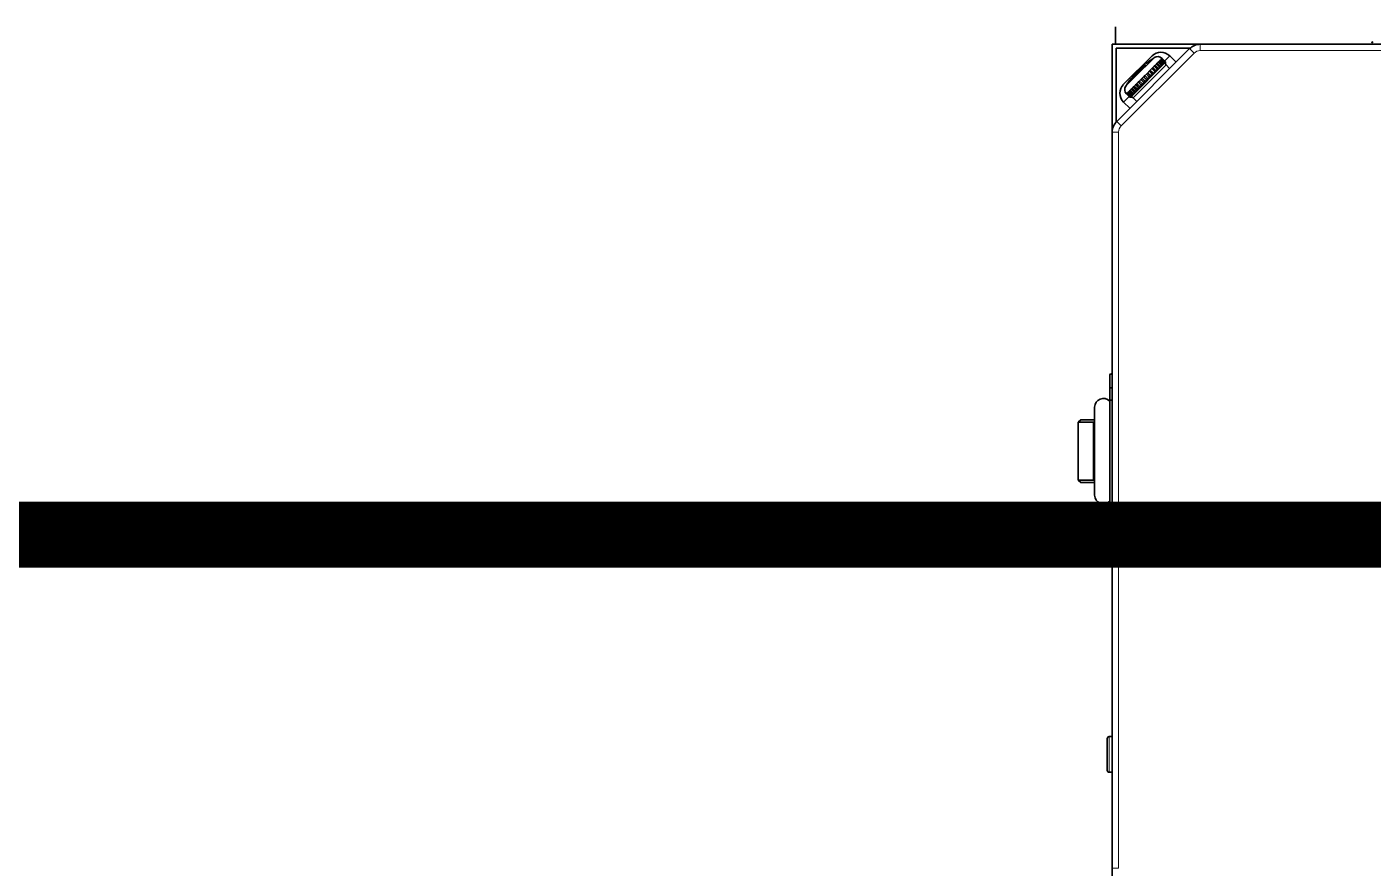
# Model space of a CAD drawing. Header units: inches. Extents: x 185496 to 352137, y 107182 to 179410.
# Drawn here: x 243312 to 244384, y 165156 to 165826 of the extents above; entities that cross this region are included whole.
import ezdxf

# ---------------------------------------------------------------- set-up
doc = ezdxf.new("R2010")
doc.units = ezdxf.units.IN
doc.header["$MEASUREMENT"] = 0
doc.layers.add('DIM', color=2, linetype='Continuous')
doc.layers.add('ZSX', color=4, linetype='Continuous')

# ---------------------------------------------------------------- blocks, each defined once
blk = doc.blocks.new('生产区')
at = {"layer": 'ZSX', "color": 0, "const_width": 0.35, "elevation": -1257.5994}
blk.add_lwpolyline([(120680.409, 1544.4298), (120725.6709, 1544.4298)], dxfattribs=at)
blk = doc.blocks.new('RAGV')
at = {"color": 7, "lineweight": 35, "ltscale": 0.35}
blk.add_line((798911.4, -275108.9), (798911.4, -275094.9), dxfattribs=at)
at = {"color": 7, "lineweight": 35}
for p, q in [((798908.9, -275108.9), (798908.9, -275178.8)), ((798978.9, -275108.9), (798908.9, -275108.9)), ((798978.9, -275108.9), (798911.4, -275108.9)), ((798911.9, -275170.9), (798911.9, -275111.9)), ((798911.9, -275111.9), (798971, -275111.9)), ((798971, -275111.9), (798911.9, -275111.9)), ((798911.9, -275170.9), (798911.9, -275111.9)), ((798912.5, -275170.4), (798970.4, -275112.4)), ((798912.5, -275170.4), (798970.4, -275112.4)), ((798978.9, -275108.9), (799116.4, -275108.9)), ((798978.9, -275108.9), (799443.9, -275108.9)), ((798917.9, -275140.8), (798940.6, -275118.2)), ((798908.9, -275372.4), (798908.9, -275178.8)), ((798908.9, -275764.9), (798908.9, -275178.8)), ((798894.9, -275397.9), (798894.9, -275467.9)), ((798906.9, -275392.1), (798906.9, -275487.6)), ((798906.9, -275487.6), (798906.9, -275392.1)), ((798906.9, -275396.4), (798906.9, -275483.4)), ((798906.9, -275483.4), (798906.9, -275396.4)), ((798906.9, -275400.6), (798906.9, -275479.1)), ((798906.9, -275479.1), (798906.9, -275400.6)), ((798908.9, -275392.4), (798908.9, -275487.4)), ((798908.9, -275396.4), (798908.9, -275483.4)), ((798908.9, -275400.6), (798908.9, -275479.1)), ((798881.9, -275455.9), (798881.9, -275409.9)), ((798893.9, -275455.9), (798893.9, -275409.9)), ((798906.9, -275404.9), (798906.9, -275474.9)), ((798906.9, -275474.9), (798906.9, -275404.9)), ((798906.9, -275409.1), (798906.9, -275470.6)), ((798906.9, -275470.6), (798906.9, -275409.1)), ((798906.9, -275413.4), (798906.9, -275466.4)), ((798906.9, -275466.4), (798906.9, -275413.4)), ((798906.9, -275417.6), (798906.9, -275462.1)), ((798906.9, -275462.1), (798906.9, -275417.6)), ((798906.9, -275421.8), (798906.9, -275457.9)), ((798906.9, -275457.9), (798906.9, -275421.8)), ((798906.9, -275426.1), (798906.9, -275453.7)), ((798906.9, -275453.7), (798906.9, -275426.1)), ((798908.9, -276510.4), (798908.9, -275507.4)), ((798904.9, -275687.1), (798904.9, -275661.6))]:
    blk.add_line(p, q, dxfattribs=at)
at = {"color": 7, "lineweight": 13, "ltscale": 0.125}
for p, q in [((798970.4, -275112.4), (798974, -275115.9)), ((798978.9, -275113.9), (798978.9, -275108.9)), ((798916, -275173.9), (798912.5, -275170.4)), ((798908.9, -275178.8), (798913.9, -275178.8)), ((798913.9, -275764.9), (798908.9, -275764.9))]:
    blk.add_line(p, q, dxfattribs=at)
at = {"color": 7, "lineweight": 13}
for p, q in [((798916, -275173.9), (798974, -275115.9)), ((798923.6, -275151.1), (798951.1, -275123.5)), ((799443.9, -275113.9), (798978.9, -275113.9)), ((798925.5, -275151.6), (798951.7, -275125.4)), ((798913.9, -275178.8), (798913.9, -275764.9)), ((798906.4, -275688.6), (798906.4, -275660.1))]:
    blk.add_line(p, q, dxfattribs=at)
at = {"color": 7, "lineweight": 13, "ltscale": 0.411236}
blk.add_line((798928.6, -275133.1), (798940.3, -275121.5), dxfattribs=at)
at = {"color": 7, "lineweight": 35, "ltscale": 0.006023}
blk.add_line((798937.4, -275123.5), (798937.2, -275123.4), dxfattribs=at)
at = {"color": 7, "lineweight": 35, "ltscale": 0.003474}
blk.add_line((798937.5, -275123.6), (798937.4, -275123.5), dxfattribs=at)
at = {"color": 7, "lineweight": 35, "ltscale": 0.010505}
blk.add_line((798938.1, -275122.7), (798938.4, -275122.4), dxfattribs=at)
at = {"color": 7, "lineweight": 35, "ltscale": 0.006541}
blk.add_line((798938.3, -275122.9), (798938.1, -275122.7), dxfattribs=at)
at = {"color": 7, "lineweight": 35, "ltscale": 0.031362}
blk.add_line((798938.4, -275122.4), (798939.3, -275121.5), dxfattribs=at)
at = {"color": 7, "lineweight": 35, "ltscale": 0.046892}
blk.add_line((798940.5, -275120.7), (798939.2, -275122), dxfattribs=at)
at = {"color": 7, "lineweight": 35, "ltscale": 0.00298}
blk.add_line((798939.2, -275122), (798939.3, -275122.1), dxfattribs=at)
at = {"color": 7, "lineweight": 35, "ltscale": 0.0062}
blk.add_line((798939.5, -275121.7), (798939.3, -275121.5), dxfattribs=at)
at = {"color": 7, "lineweight": 35, "ltscale": 0.0375}
for p, q in [((798940.5, -275120.7), (798939.5, -275121.7)), ((798934.9, -275133.8), (798933.8, -275134.8)), ((798936.2, -275137.2), (798937.3, -275136.1))]:
    blk.add_line(p, q, dxfattribs=at)
at = {"color": 7, "lineweight": 13, "ltscale": 0.046577}
blk.add_line((798940.3, -275121.5), (798941.6, -275120.1), dxfattribs=at)
at = {"color": 7, "lineweight": 13, "ltscale": 0.022102}
blk.add_line((798941.6, -275120.1), (798942.2, -275119.5), dxfattribs=at)
at = {"color": 7, "lineweight": 13, "ltscale": 0.026641}
for p, q in [((798944.7, -275123.9), (798945.5, -275123.2)), ((798923.2, -275145.4), (798924, -275144.7))]:
    blk.add_line(p, q, dxfattribs=at)
at = {"color": 7, "lineweight": 35, "ltscale": 0.022042}
for p, q in [((798946.1, -275122.5), (798945.5, -275123.2)), ((798923.2, -275145.4), (798922.6, -275146))]:
    blk.add_line(p, q, dxfattribs=at)
at = {"color": 7, "lineweight": 35, "ltscale": 0.083712}
for p, q in [((798945.5, -275123.2), (798947.9, -275125.5)), ((798949.6, -275123.8), (798947.2, -275121.5)), ((798937.3, -275136.1), (798934.9, -275133.8)), ((798939.5, -275133.9), (798937.1, -275131.6)), ((798941.6, -275131.8), (798939.2, -275129.4)), ((798929.5, -275139.2), (798931.9, -275141.5)), ((798931.6, -275137), (798934, -275139.4)), ((798933.8, -275134.8), (798936.2, -275137.2)), ((798921.5, -275147.1), (798923.9, -275149.5)), ((798925.6, -275147.8), (798923.2, -275145.4))]:
    blk.add_line(p, q, dxfattribs=at)
at = {"color": 7, "lineweight": 35, "ltscale": 0.010065}
for p, q in [((798945.9, -275123), (798945.6, -275123.3)), ((798947.8, -275125.4), (798948, -275125.2)), ((798923.3, -275145.5), (798923.1, -275145.8)), ((798925.2, -275148), (798925.5, -275147.7))]:
    blk.add_line(p, q, dxfattribs=at)
at = {"color": 7, "lineweight": 35, "ltscale": 0.012437}
for p, q in [((798946.1, -275122.5), (798945.9, -275123)), ((798923.1, -275145.8), (798922.6, -275146))]:
    blk.add_line(p, q, dxfattribs=at)
at = {"color": 7, "lineweight": 35, "ltscale": 0.07701}
for p, q in [((798945.9, -275123), (798948, -275125.2)), ((798946.9, -275121.9), (798949.1, -275124.1)), ((798934.9, -275133.9), (798937.1, -275136.1)), ((798937, -275131.8), (798939.2, -275134)), ((798939.1, -275129.7), (798941.3, -275131.9)), ((798942.9, -275125.9), (798945.1, -275128.1)), ((798944.5, -275124.3), (798946.7, -275126.5)), ((798926.6, -275146.6), (798924.4, -275144.4)), ((798928.2, -275145), (798926, -275142.8)), ((798932, -275141.2), (798929.8, -275139.1)), ((798934.1, -275139.1), (798931.9, -275137)), ((798936.2, -275137), (798934, -275134.8)), ((798924.2, -275149), (798922, -275146.9)), ((798925.2, -275148), (798923.1, -275145.8))]:
    blk.add_line(p, q, dxfattribs=at)
at = {"color": 7, "lineweight": 13, "ltscale": 0.021432}
for p, q in [((798946.1, -275122.5), (798946.7, -275121.9)), ((798922, -275146.6), (798922.6, -275146))]:
    blk.add_line(p, q, dxfattribs=at)
at = {"color": 7, "lineweight": 35, "ltscale": 0.083711}
for p, q in [((798948.5, -275124.9), (798946.1, -275122.5)), ((798946.7, -275121.9), (798949.1, -275124.3)), ((798947.6, -275121), (798950, -275123.4)), ((798950.3, -275123.1), (798948, -275120.7)), ((798948.2, -275120.4), (798950.6, -275122.8)), ((798950.8, -275122.6), (798948.4, -275120.2)), ((798948.5, -275120.2), (798950.9, -275122.5)), ((798936.1, -275132.6), (798938.4, -275135)), ((798938.2, -275130.4), (798940.6, -275132.8)), ((798940.3, -275128.3), (798942.7, -275130.7)), ((798943.6, -275129.8), (798941.3, -275127.4)), ((798942.2, -275126.4), (798944.6, -275128.8)), ((798945.5, -275127.9), (798943.1, -275125.6)), ((798944, -275124.7), (798946.4, -275127)), ((798947.1, -275126.3), (798944.7, -275123.9)), ((798924, -275144.7), (798926.4, -275147)), ((798927.1, -275146.3), (798924.7, -275143.9)), ((798925.6, -275143), (798928, -275145.4)), ((798928.9, -275144.5), (798926.5, -275142.2)), ((798927.5, -275141.2), (798929.8, -275143.5)), ((798930.8, -275142.6), (798928.4, -275140.2)), ((798932.9, -275140.5), (798930.5, -275138.2)), ((798935, -275138.3), (798932.7, -275136)), ((798920.2, -275148.4), (798922.6, -275150.8)), ((798922.6, -275150.8), (798920.2, -275148.4)), ((798920.3, -275148.3), (798922.7, -275150.7)), ((798922.9, -275150.5), (798920.5, -275148.2)), ((798920.8, -275147.9), (798923.1, -275150.3)), ((798923.5, -275149.9), (798921.1, -275147.6)), ((798924.4, -275149), (798922, -275146.6)), ((798922.6, -275146), (798925, -275148.4))]:
    blk.add_line(p, q, dxfattribs=at)
at = {"color": 7, "lineweight": 35, "ltscale": 0.017025}
for p, q in [((798947.2, -275121.5), (798946.7, -275121.9)), ((798922, -275146.6), (798921.5, -275147.1))]:
    blk.add_line(p, q, dxfattribs=at)
at = {"color": 7, "lineweight": 35, "ltscale": 0.004476}
for p, q in [((798946.9, -275121.9), (798946.8, -275122)), ((798949, -275124.2), (798949.1, -275124.1)), ((798922.1, -275146.7), (798922, -275146.9)), ((798924.2, -275149), (798924.3, -275148.9))]:
    blk.add_line(p, q, dxfattribs=at)
at = {"color": 7, "lineweight": 35, "ltscale": 0.012989}
for p, q in [((798947.2, -275121.5), (798946.9, -275121.9)), ((798949.1, -275124.1), (798949.6, -275123.8)), ((798922, -275146.9), (798921.5, -275147.1)), ((798923.9, -275149.5), (798924.2, -275149))]:
    blk.add_line(p, q, dxfattribs=at)
at = {"color": 7, "lineweight": 13, "ltscale": 0.015698}
for p, q in [((798947.2, -275121.5), (798947.6, -275121)), ((798921.1, -275147.6), (798921.5, -275147.1))]:
    blk.add_line(p, q, dxfattribs=at)
at = {"color": 7, "lineweight": 35, "ltscale": 0.011588}
for p, q in [((798948, -275120.7), (798947.6, -275121)), ((798950, -275123.4), (798950.3, -275123.1)), ((798921.1, -275147.6), (798920.8, -275147.9)), ((798923.1, -275150.3), (798923.5, -275149.9))]:
    blk.add_line(p, q, dxfattribs=at)
at = {"color": 7, "lineweight": 35, "ltscale": 0.011978}
for p, q in [((798948, -275120.7), (798947.7, -275121.1)), ((798921.2, -275147.7), (798920.8, -275147.9))]:
    blk.add_line(p, q, dxfattribs=at)
at = {"color": 7, "lineweight": 13, "ltscale": 0.009575}
for p, q in [((798948, -275120.7), (798948.2, -275120.4)), ((798920.5, -275148.2), (798920.8, -275147.9))]:
    blk.add_line(p, q, dxfattribs=at)
at = {"color": 7, "lineweight": 35, "ltscale": 0.005867}
for p, q in [((798948.4, -275120.2), (798948.2, -275120.4)), ((798920.5, -275148.2), (798920.3, -275148.3))]:
    blk.add_line(p, q, dxfattribs=at)
at = {"color": 7, "lineweight": 35, "ltscale": 0.006066}
for p, q in [((798948.4, -275120.2), (798948.3, -275120.5)), ((798920.5, -275148.2), (798920.3, -275148.3))]:
    blk.add_line(p, q, dxfattribs=at)
at = {"color": 7, "lineweight": 13, "ltscale": 0.003217}
for p, q in [((798948.4, -275120.2), (798948.5, -275120.2)), ((798920.2, -275148.4), (798920.3, -275148.3))]:
    blk.add_line(p, q, dxfattribs=at)
at = {"color": 7, "lineweight": 35, "ltscale": 0.000334477}
blk.add_line((798948.5, -275120.1), (798948.5, -275120.2), dxfattribs=at)
at = {"color": 7, "lineweight": 35, "ltscale": 0.000363008}
for p, q in [((798948.5, -275120.2), (798948.5, -275120.1)), ((798920.2, -275148.4), (798920.2, -275148.4))]:
    blk.add_line(p, q, dxfattribs=at)
at = {"color": 7, "lineweight": 35, "ltscale": 0.017024}
for p, q in [((798949.1, -275124.3), (798949.6, -275123.8)), ((798923.9, -275149.5), (798924.4, -275149))]:
    blk.add_line(p, q, dxfattribs=at)
at = {"color": 7, "lineweight": 13, "ltscale": 0.015697}
for p, q in [((798950, -275123.4), (798949.6, -275123.8)), ((798923.9, -275149.5), (798923.5, -275149.9))]:
    blk.add_line(p, q, dxfattribs=at)
at = {"color": 7, "lineweight": 35, "ltscale": 0.011977}
for p, q in [((798949.9, -275123.3), (798950.3, -275123.1)), ((798923.1, -275150.3), (798923.4, -275149.8))]:
    blk.add_line(p, q, dxfattribs=at)
at = {"color": 7, "lineweight": 13, "ltscale": 0.009577}
for p, q in [((798950.6, -275122.8), (798950.3, -275123.1)), ((798923.1, -275150.3), (798922.9, -275150.5))]:
    blk.add_line(p, q, dxfattribs=at)
at = {"color": 7, "lineweight": 13, "ltscale": 0.144064}
blk.add_line((798950.6, -275122.3), (798954.7, -275118.2), dxfattribs=at)
at = {"color": 7, "lineweight": 35, "ltscale": 0.005865}
for p, q in [((798950.6, -275122.8), (798950.8, -275122.6)), ((798922.7, -275150.7), (798922.9, -275150.5))]:
    blk.add_line(p, q, dxfattribs=at)
at = {"color": 7, "lineweight": 35, "ltscale": 0.006064}
for p, q in [((798950.6, -275122.7), (798950.8, -275122.6)), ((798922.7, -275150.7), (798922.8, -275150.5))]:
    blk.add_line(p, q, dxfattribs=at)
at = {"color": 7, "lineweight": 13, "ltscale": 0.00322}
for p, q in [((798950.9, -275122.5), (798950.8, -275122.6)), ((798922.7, -275150.7), (798922.6, -275150.8))]:
    blk.add_line(p, q, dxfattribs=at)
at = {"color": 7, "lineweight": 35, "ltscale": 0.000343109}
blk.add_line((798950.9, -275122.5), (798950.9, -275122.5), dxfattribs=at)
at = {"color": 7, "lineweight": 35, "ltscale": 0.000364331}
blk.add_line((798950.9, -275122.5), (798950.9, -275122.5), dxfattribs=at)
at = {"color": 7, "lineweight": 13, "ltscale": 3.88425e-05}
blk.add_line((798954.7, -275118.2), (798954.7, -275118.2), dxfattribs=at)
at = {"color": 7, "lineweight": 35, "ltscale": 0.175018}
blk.add_line((798954.7, -275118.2), (798959.7, -275123.2), dxfattribs=at)
at = {"color": 7, "lineweight": 13, "ltscale": 0.319252}
blk.add_line((798919.6, -275142.1), (798928.6, -275133.1), dxfattribs=at)
at = {"color": 7, "lineweight": 35, "ltscale": 0.298524}
blk.add_line((798930.5, -275130.7), (798922.1, -275139.1), dxfattribs=at)
at = {"color": 7, "lineweight": 35, "ltscale": 0.270633}
blk.add_line((798922.8, -275138), (798930.5, -275130.4), dxfattribs=at)
at = {"color": 7, "lineweight": 35, "ltscale": 0.000679731}
blk.add_line((798925.4, -275134.5), (798925.4, -275134.4), dxfattribs=at)
at = {"color": 7, "lineweight": 35, "ltscale": 0.082881}
blk.add_line((798930.5, -275130.4), (798932.8, -275128), dxfattribs=at)
at = {"color": 7, "lineweight": 35, "ltscale": 0.004584}
blk.add_line((798930.6, -275130.6), (798930.5, -275130.7), dxfattribs=at)
at = {"color": 7, "lineweight": 35, "ltscale": 0.175}
blk.add_line((798935.6, -275125.6), (798930.6, -275130.6), dxfattribs=at)
at = {"color": 7, "lineweight": 35, "ltscale": 0.073369}
blk.add_line((798932.8, -275128), (798934.9, -275126), dxfattribs=at)
at = {"color": 7, "lineweight": 35, "ltscale": 0.030858}
for p, q in [((798934.9, -275133.9), (798934, -275134.8)), ((798936.2, -275137), (798937.1, -275136.1))]:
    blk.add_line(p, q, dxfattribs=at)
at = {"color": 7, "lineweight": 35, "ltscale": 0.006199}
for p, q in [((798934.9, -275126), (798935.1, -275126.1)), ((798923, -275138.2), (798922.8, -275138))]:
    blk.add_line(p, q, dxfattribs=at)
at = {"color": 7, "lineweight": 13, "ltscale": 0.040894}
for p, q in [((798934.9, -275133.8), (798936.1, -275132.6)), ((798932.7, -275136), (798933.8, -275134.8))]:
    blk.add_line(p, q, dxfattribs=at)
at = {"color": 7, "lineweight": 35, "ltscale": 0.004718}
for p, q in [((798934.9, -275133.8), (798934.9, -275133.9)), ((798934, -275134.8), (798933.8, -275134.8)), ((798936.2, -275137.2), (798936.2, -275137)), ((798937.1, -275136.1), (798937.3, -275136.1))]:
    blk.add_line(p, q, dxfattribs=at)
at = {"color": 7, "lineweight": 35, "ltscale": 0.037037}
for p, q in [((798937.1, -275131.6), (798936.1, -275132.6)), ((798932.7, -275136), (798931.6, -275137))]:
    blk.add_line(p, q, dxfattribs=at)
at = {"color": 7, "lineweight": 35, "ltscale": 0.003609}
for p, q in [((798936.2, -275132.7), (798936.1, -275132.6)), ((798932.7, -275136), (798932.7, -275136.1)), ((798934.9, -275138.3), (798935, -275138.3))]:
    blk.add_line(p, q, dxfattribs=at)
at = {"color": 7, "lineweight": 35, "ltscale": 0.03048}
for p, q in [((798937, -275131.8), (798936.2, -275132.7)), ((798932.7, -275136.1), (798931.9, -275137))]:
    blk.add_line(p, q, dxfattribs=at)
at = {"color": 7, "lineweight": 35, "ltscale": 0.077011}
for p, q in [((798938.4, -275134.8), (798936.2, -275132.7)), ((798941.1, -275127.7), (798943.3, -275129.9)), ((798930, -275143.2), (798927.8, -275141)), ((798932.7, -275136.1), (798934.9, -275138.3))]:
    blk.add_line(p, q, dxfattribs=at)
at = {"color": 7, "lineweight": 35, "ltscale": 0.006201}
for p, q in [((798937.1, -275131.6), (798937, -275131.8)), ((798939.2, -275134), (798939.5, -275133.9)), ((798931.9, -275137), (798931.6, -275137)), ((798934, -275139.4), (798934.1, -275139.1))]:
    blk.add_line(p, q, dxfattribs=at)
at = {"color": 7, "lineweight": 13, "ltscale": 0.039886}
for p, q in [((798937.1, -275131.6), (798938.2, -275130.4)), ((798930.5, -275138.2), (798931.6, -275137))]:
    blk.add_line(p, q, dxfattribs=at)
at = {"color": 7, "lineweight": 35, "ltscale": 0.035665}
for p, q in [((798939.2, -275129.4), (798938.2, -275130.4)), ((798930.5, -275138.2), (798929.5, -275139.2))]:
    blk.add_line(p, q, dxfattribs=at)
at = {"color": 7, "lineweight": 35, "ltscale": 0.02867}
for p, q in [((798939.1, -275129.7), (798938.3, -275130.5)), ((798940.5, -275132.7), (798941.3, -275131.9)), ((798930.6, -275138.2), (798929.8, -275139.1)), ((798932, -275141.2), (798932.8, -275140.4))]:
    blk.add_line(p, q, dxfattribs=at)
at = {"color": 7, "lineweight": 35, "ltscale": 0.037039}
for p, q in [((798938.4, -275135), (798939.5, -275133.9)), ((798934, -275139.4), (798935, -275138.3))]:
    blk.add_line(p, q, dxfattribs=at)
at = {"color": 7, "lineweight": 35, "ltscale": 0.030478}
for p, q in [((798938.4, -275134.8), (798939.2, -275134)), ((798934.1, -275139.1), (798934.9, -275138.3))]:
    blk.add_line(p, q, dxfattribs=at)
at = {"color": 7, "lineweight": 35, "ltscale": 0.007749}
for p, q in [((798939.2, -275129.4), (798939.1, -275129.7)), ((798941.3, -275131.9), (798941.6, -275131.8)), ((798929.8, -275139.1), (798929.5, -275139.2)), ((798931.9, -275141.5), (798932, -275141.2))]:
    blk.add_line(p, q, dxfattribs=at)
at = {"color": 7, "lineweight": 13, "ltscale": 0.037896}
for p, q in [((798939.2, -275129.4), (798940.3, -275128.3)), ((798928.4, -275140.2), (798929.5, -275139.2))]:
    blk.add_line(p, q, dxfattribs=at)
at = {"color": 7, "lineweight": 13, "ltscale": 0.039887}
for p, q in [((798940.6, -275132.8), (798939.5, -275133.9)), ((798934, -275139.4), (798932.9, -275140.5))]:
    blk.add_line(p, q, dxfattribs=at)
at = {"color": 7, "lineweight": 35, "ltscale": 0.033413}
for p, q in [((798941.3, -275127.4), (798940.3, -275128.3)), ((798942.7, -275130.7), (798943.6, -275129.8)), ((798928.4, -275140.2), (798927.5, -275141.2)), ((798929.8, -275143.5), (798930.8, -275142.6))]:
    blk.add_line(p, q, dxfattribs=at)
at = {"color": 7, "lineweight": 35, "ltscale": 0.024828}
for p, q in [((798941.1, -275127.7), (798940.4, -275128.4)), ((798942.6, -275130.6), (798943.3, -275129.9)), ((798928.5, -275140.3), (798927.8, -275141)), ((798930, -275143.2), (798930.7, -275142.5))]:
    blk.add_line(p, q, dxfattribs=at)
at = {"color": 7, "lineweight": 35, "ltscale": 0.035664}
for p, q in [((798940.6, -275132.8), (798941.6, -275131.8)), ((798931.9, -275141.5), (798932.9, -275140.5))]:
    blk.add_line(p, q, dxfattribs=at)
at = {"color": 7, "lineweight": 35, "ltscale": 0.009216}
for p, q in [((798941.3, -275127.4), (798941.1, -275127.7)), ((798943.3, -275129.9), (798943.6, -275129.8)), ((798927.8, -275141), (798927.5, -275141.2)), ((798929.8, -275143.5), (798930, -275143.2))]:
    blk.add_line(p, q, dxfattribs=at)
at = {"color": 7, "lineweight": 13, "ltscale": 0.034976}
for p, q in [((798941.3, -275127.4), (798942.2, -275126.4)), ((798926.5, -275142.2), (798927.5, -275141.2))]:
    blk.add_line(p, q, dxfattribs=at)
at = {"color": 7, "lineweight": 13, "ltscale": 0.037897}
for p, q in [((798942.7, -275130.7), (798941.6, -275131.8)), ((798931.9, -275141.5), (798930.8, -275142.6))]:
    blk.add_line(p, q, dxfattribs=at)
at = {"color": 7, "lineweight": 35, "ltscale": 0.030338}
for p, q in [((798943.1, -275125.6), (798942.2, -275126.4)), ((798944.6, -275128.8), (798945.5, -275127.9)), ((798926.5, -275142.2), (798925.6, -275143)), ((798928, -275145.4), (798928.9, -275144.5))]:
    blk.add_line(p, q, dxfattribs=at)
at = {"color": 7, "lineweight": 35, "ltscale": 0.020368}
for p, q in [((798942.9, -275125.9), (798942.3, -275126.5)), ((798944.5, -275128.7), (798945.1, -275128.1)), ((798926.6, -275142.3), (798926, -275142.8)), ((798928.2, -275145), (798928.8, -275144.4))]:
    blk.add_line(p, q, dxfattribs=at)
at = {"color": 7, "lineweight": 35, "ltscale": 0.010518}
for p, q in [((798943.1, -275125.6), (798942.9, -275125.9)), ((798945.1, -275128.1), (798945.5, -275127.9)), ((798926, -275142.8), (798925.6, -275143)), ((798928, -275145.4), (798928.2, -275145))]:
    blk.add_line(p, q, dxfattribs=at)
at = {"color": 7, "lineweight": 13, "ltscale": 0.031191}
for p, q in [((798943.1, -275125.6), (798944, -275124.7)), ((798924.7, -275143.9), (798925.6, -275143))]:
    blk.add_line(p, q, dxfattribs=at)
at = {"color": 7, "lineweight": 13, "ltscale": 0.034973}
for p, q in [((798944.6, -275128.8), (798943.6, -275129.8)), ((798929.8, -275143.5), (798928.9, -275144.5))]:
    blk.add_line(p, q, dxfattribs=at)
at = {"color": 7, "lineweight": 35, "ltscale": 0.026517}
for p, q in [((798944.7, -275123.9), (798944, -275124.7)), ((798946.4, -275127), (798947.1, -275126.3)), ((798924.7, -275143.9), (798924, -275144.7)), ((798926.4, -275147), (798927.1, -275146.3))]:
    blk.add_line(p, q, dxfattribs=at)
at = {"color": 7, "lineweight": 35, "ltscale": 0.015406}
for p, q in [((798944.5, -275124.3), (798944.1, -275124.8)), ((798946.3, -275126.9), (798946.7, -275126.5)), ((798924.8, -275144), (798924.4, -275144.4)), ((798926.6, -275146.6), (798927, -275146.2))]:
    blk.add_line(p, q, dxfattribs=at)
at = {"color": 7, "lineweight": 35, "ltscale": 0.011604}
for p, q in [((798944.7, -275123.9), (798944.5, -275124.3)), ((798924.4, -275144.4), (798924, -275144.7))]:
    blk.add_line(p, q, dxfattribs=at)
at = {"color": 7, "lineweight": 13, "ltscale": 0.031193}
for p, q in [((798946.4, -275127), (798945.5, -275127.9)), ((798928, -275145.4), (798927.1, -275146.3))]:
    blk.add_line(p, q, dxfattribs=at)
at = {"color": 7, "lineweight": 35, "ltscale": 0.011606}
for p, q in [((798946.7, -275126.5), (798947.1, -275126.3)), ((798926.4, -275147), (798926.6, -275146.6))]:
    blk.add_line(p, q, dxfattribs=at)
at = {"color": 7, "lineweight": 13, "ltscale": 0.02664}
for p, q in [((798947.9, -275125.5), (798947.1, -275126.3)), ((798926.4, -275147), (798925.6, -275147.8))]:
    blk.add_line(p, q, dxfattribs=at)
at = {"color": 7, "lineweight": 35, "ltscale": 0.022041}
for p, q in [((798947.9, -275125.5), (798948.5, -275124.9)), ((798925, -275148.4), (798925.6, -275147.8))]:
    blk.add_line(p, q, dxfattribs=at)
at = {"color": 7, "lineweight": 35, "ltscale": 0.012436}
for p, q in [((798948, -275125.2), (798948.5, -275124.9)), ((798925, -275148.4), (798925.2, -275148))]:
    blk.add_line(p, q, dxfattribs=at)
at = {"color": 7, "lineweight": 13, "ltscale": 0.021435}
for p, q in [((798949.1, -275124.3), (798948.5, -275124.9)), ((798925, -275148.4), (798924.4, -275149))]:
    blk.add_line(p, q, dxfattribs=at)
at = {"color": 7, "lineweight": 35, "ltscale": 0.101599}
for p, q in [((798951.7, -275125.4), (798954.5, -275128.3)), ((798925.5, -275151.6), (798928.4, -275154.4))]:
    blk.add_line(p, q, dxfattribs=at)
at = {"color": 7, "lineweight": 35, "ltscale": 0.007036}
blk.add_line((798921.5, -275140.1), (798921.3, -275139.9), dxfattribs=at)
at = {"color": 7, "lineweight": 13, "ltscale": 0.040893}
for p, q in [((798936.2, -275137.2), (798935, -275138.3)), ((798938.4, -275135), (798937.3, -275136.1))]:
    blk.add_line(p, q, dxfattribs=at)
at = {"color": 7, "lineweight": 35, "ltscale": 0.00361}
blk.add_line((798938.4, -275135), (798938.4, -275134.8), dxfattribs=at)
at = {"color": 7, "lineweight": 13, "ltscale": 0.156602}
blk.add_line((798917.9, -275155), (798922.4, -275150.6), dxfattribs=at)
at = {"color": 7, "lineweight": 35, "ltscale": 0.175016}
blk.add_line((798917.9, -275155), (798922.9, -275159.9), dxfattribs=at)
at = {"color": 7, "lineweight": 35, "ltscale": 0.000351741}
for p, q in [((798920.2, -275148.4), (798920.2, -275148.4)), ((798922.6, -275150.8), (798922.6, -275150.8))]:
    blk.add_line(p, q, dxfattribs=at)
at = {"color": 7, "lineweight": 35, "ltscale": 0.000365093}
blk.add_line((798922.6, -275150.8), (798922.6, -275150.8), dxfattribs=at)
at = {"color": 7, "lineweight": 35, "ltscale": 0.494257}
for p, q in [((798906.9, -275372.4), (798906.9, -275392.1)), ((798906.9, -275392.1), (798906.9, -275372.4)), ((798906.9, -275507.4), (798906.9, -275487.6)), ((798906.9, -275487.6), (798906.9, -275507.4))]:
    blk.add_line(p, q, dxfattribs=at)
at = {"color": 7, "lineweight": 35, "ltscale": 0.450323}
for p, q in [((798906.9, -275378.4), (798906.9, -275396.4)), ((798906.9, -275396.4), (798906.9, -275378.4)), ((798906.9, -275501.4), (798906.9, -275483.4)), ((798906.9, -275483.4), (798906.9, -275501.4))]:
    blk.add_line(p, q, dxfattribs=at)
at = {"color": 7, "lineweight": 35, "ltscale": 0.25}
for p, q in [((798908.9, -275372.4), (798908.9, -275382.4)), ((798893.9, -275457.9), (798883.9, -275457.9))]:
    blk.add_line(p, q, dxfattribs=at)
at = {"color": 7, "lineweight": 35, "ltscale": 0.036612}
for p, q in [((798906.9, -275383.8), (798906.9, -275382.4)), ((798908.9, -275382.4), (798908.9, -275383.8)), ((798906.9, -275488.8), (798906.9, -275487.4)), ((798908.9, -275487.4), (798908.9, -275488.8))]:
    blk.add_line(p, q, dxfattribs=at)
at = {"color": 7, "lineweight": 35, "ltscale": 0.05}
for p, q in [((798908.9, -275382.4), (798906.9, -275382.4)), ((798908.9, -275392.4), (798906.9, -275392.4)), ((798894.9, -275407.9), (798894.9, -275405.9)), ((798894.9, -275459.9), (798894.9, -275457.9)), ((798908.9, -275487.4), (798906.9, -275487.4)), ((798908.9, -275497.4), (798906.9, -275497.4))]:
    blk.add_line(p, q, dxfattribs=at)
at = {"color": 7, "lineweight": 35, "ltscale": 0.213388}
for p, q in [((798906.9, -275392.4), (798906.9, -275383.8)), ((798908.9, -275383.8), (798908.9, -275392.4)), ((798906.9, -275497.4), (798906.9, -275488.8)), ((798908.9, -275488.8), (798908.9, -275497.4))]:
    blk.add_line(p, q, dxfattribs=at)
at = {"color": 7, "lineweight": 35, "ltscale": 0.406389}
for p, q in [((798906.9, -275384.4), (798906.9, -275400.6)), ((798906.9, -275400.6), (798906.9, -275384.4)), ((798906.9, -275495.4), (798906.9, -275479.1)), ((798906.9, -275479.1), (798906.9, -275495.4))]:
    blk.add_line(p, q, dxfattribs=at)
at = {"color": 7, "lineweight": 35, "ltscale": 0.362456}
for p, q in [((798906.9, -275390.4), (798906.9, -275404.9)), ((798906.9, -275404.9), (798906.9, -275390.4)), ((798906.9, -275489.4), (798906.9, -275474.9)), ((798906.9, -275474.9), (798906.9, -275489.4))]:
    blk.add_line(p, q, dxfattribs=at)
at = {"color": 7, "lineweight": 35, "ltscale": 0.030869}
for p, q in [((798906.9, -275390.9), (798906.9, -275392.1)), ((798906.9, -275390.9), (798906.9, -275392.1)), ((798906.9, -275487.6), (798906.9, -275488.8)), ((798906.9, -275488.8), (798906.9, -275487.6))]:
    blk.add_line(p, q, dxfattribs=at)
at = {"color": 7, "lineweight": 35, "ltscale": 0.2}
for p, q in [((798894.9, -275405.9), (798894.9, -275397.9)), ((798894.9, -275467.9), (798894.9, -275459.9))]:
    blk.add_line(p, q, dxfattribs=at)
at = {"color": 7, "lineweight": 35, "ltscale": 0.106067}
for p, q in [((798906.9, -275392.1), (798906.9, -275396.4)), ((798906.9, -275392.1), (798906.9, -275396.4)), ((798906.9, -275400.6), (798906.9, -275404.9)), ((798906.9, -275400.6), (798906.9, -275404.9)), ((798906.9, -275409.1), (798906.9, -275413.4)), ((798906.9, -275409.1), (798906.9, -275413.4)), ((798906.9, -275421.8), (798906.9, -275426.1)), ((798906.9, -275421.8), (798906.9, -275426.1)), ((798906.9, -275430.3), (798906.9, -275434.6)), ((798906.9, -275430.3), (798906.9, -275434.6)), ((798906.9, -275445.2), (798906.9, -275449.4)), ((798906.9, -275449.4), (798906.9, -275445.2)), ((798906.9, -275453.7), (798906.9, -275457.9)), ((798906.9, -275457.9), (798906.9, -275453.7)), ((798906.9, -275466.4), (798906.9, -275470.6)), ((798906.9, -275470.6), (798906.9, -275466.4)), ((798906.9, -275474.9), (798906.9, -275479.1)), ((798906.9, -275479.1), (798906.9, -275474.9)), ((798906.9, -275483.4), (798906.9, -275487.6)), ((798906.9, -275487.6), (798906.9, -275483.4))]:
    blk.add_line(p, q, dxfattribs=at)
at = {"color": 7, "lineweight": 35, "ltscale": 0.106065}
for p, q in [((798906.9, -275396.4), (798906.9, -275400.6)), ((798906.9, -275396.4), (798906.9, -275400.6)), ((798906.9, -275404.9), (798906.9, -275409.1)), ((798906.9, -275404.9), (798906.9, -275409.1)), ((798906.9, -275413.4), (798906.9, -275417.6)), ((798906.9, -275413.4), (798906.9, -275417.6)), ((798906.9, -275417.6), (798906.9, -275421.8)), ((798906.9, -275417.6), (798906.9, -275421.8)), ((798906.9, -275426.1), (798906.9, -275430.3)), ((798906.9, -275426.1), (798906.9, -275430.3)), ((798906.9, -275449.4), (798906.9, -275453.7)), ((798906.9, -275453.7), (798906.9, -275449.4)), ((798906.9, -275457.9), (798906.9, -275462.1)), ((798906.9, -275462.1), (798906.9, -275457.9)), ((798906.9, -275462.1), (798906.9, -275466.4)), ((798906.9, -275466.4), (798906.9, -275462.1)), ((798906.9, -275470.6), (798906.9, -275474.9)), ((798906.9, -275474.9), (798906.9, -275470.6)), ((798906.9, -275479.1), (798906.9, -275483.4)), ((798906.9, -275483.4), (798906.9, -275479.1))]:
    blk.add_line(p, q, dxfattribs=at)
at = {"color": 7, "lineweight": 35, "ltscale": 0.318521}
for p, q in [((798906.9, -275396.4), (798906.9, -275409.1)), ((798906.9, -275409.1), (798906.9, -275396.4)), ((798906.9, -275483.4), (798906.9, -275470.6)), ((798906.9, -275470.6), (798906.9, -275483.4))]:
    blk.add_line(p, q, dxfattribs=at)
at = {"color": 7, "lineweight": 35, "ltscale": 0.070711}
for p, q in [((798881.9, -275409.9), (798883.9, -275407.9)), ((798883.9, -275457.9), (798881.9, -275455.9))]:
    blk.add_line(p, q, dxfattribs=at)
at = {"color": 7, "lineweight": 35, "ltscale": 0.3}
for p, q in [((798881.9, -275409.9), (798893.9, -275409.9)), ((798893.9, -275455.9), (798881.9, -275455.9))]:
    blk.add_line(p, q, dxfattribs=at)
at = {"color": 7, "lineweight": 35, "ltscale": 0.275}
blk.add_line((798883.9, -275407.9), (798894.9, -275407.9), dxfattribs=at)
at = {"color": 7, "lineweight": 35, "ltscale": 0.035355}
for p, q in [((798893.9, -275409.9), (798894.9, -275408.9)), ((798894.9, -275456.9), (798893.9, -275455.9))]:
    blk.add_line(p, q, dxfattribs=at)
at = {"color": 7, "lineweight": 35, "ltscale": 0.274588}
for p, q in [((798906.9, -275402.4), (798906.9, -275413.4)), ((798906.9, -275413.4), (798906.9, -275402.4)), ((798906.9, -275477.4), (798906.9, -275466.4)), ((798906.9, -275466.4), (798906.9, -275477.4))]:
    blk.add_line(p, q, dxfattribs=at)
at = {"color": 7, "lineweight": 35, "ltscale": 0.230653}
for p, q in [((798906.9, -275408.4), (798906.9, -275417.6)), ((798906.9, -275417.6), (798906.9, -275408.4)), ((798906.9, -275471.4), (798906.9, -275462.1)), ((798906.9, -275462.1), (798906.9, -275471.4))]:
    blk.add_line(p, q, dxfattribs=at)
at = {"color": 7, "lineweight": 35, "ltscale": 0.186719}
for p, q in [((798906.9, -275414.4), (798906.9, -275421.8)), ((798906.9, -275421.8), (798906.9, -275414.4)), ((798906.9, -275465.4), (798906.9, -275457.9)), ((798906.9, -275457.9), (798906.9, -275465.4))]:
    blk.add_line(p, q, dxfattribs=at)
at = {"color": 7, "lineweight": 35, "ltscale": 0.142786}
for p, q in [((798906.9, -275420.4), (798906.9, -275426.1)), ((798906.9, -275426.1), (798906.9, -275420.4)), ((798906.9, -275459.4), (798906.9, -275453.7)), ((798906.9, -275453.7), (798906.9, -275459.4))]:
    blk.add_line(p, q, dxfattribs=at)
at = {"color": 7, "lineweight": 35, "ltscale": 0.098851}
for p, q in [((798906.9, -275426.4), (798906.9, -275430.3)), ((798906.9, -275430.3), (798906.9, -275426.4)), ((798906.9, -275453.4), (798906.9, -275449.4)), ((798906.9, -275449.4), (798906.9, -275453.4))]:
    blk.add_line(p, q, dxfattribs=at)
at = {"color": 7, "lineweight": 35, "ltscale": 0.477298}
for p, q in [((798906.9, -275430.3), (798906.9, -275449.4)), ((798906.9, -275449.4), (798906.9, -275430.3))]:
    blk.add_line(p, q, dxfattribs=at)
at = {"color": 7, "lineweight": 35, "ltscale": 0.054918}
for p, q in [((798906.9, -275432.4), (798906.9, -275434.6)), ((798906.9, -275434.6), (798906.9, -275432.4)), ((798906.9, -275447.4), (798906.9, -275445.2)), ((798906.9, -275445.2), (798906.9, -275447.4))]:
    blk.add_line(p, q, dxfattribs=at)
at = {"color": 7, "lineweight": 35, "ltscale": 0.132582}
for p, q in [((798906.9, -275434.6), (798906.9, -275439.9)), ((798906.9, -275434.6), (798906.9, -275439.9)), ((798906.9, -275439.9), (798906.9, -275445.2)), ((798906.9, -275445.2), (798906.9, -275439.9))]:
    blk.add_line(p, q, dxfattribs=at)
at = {"color": 7, "lineweight": 35, "ltscale": 0.265164}
for p, q in [((798906.9, -275434.6), (798906.9, -275445.2)), ((798906.9, -275445.2), (798906.9, -275434.6))]:
    blk.add_line(p, q, dxfattribs=at)
at = {"color": 7, "lineweight": 35, "ltscale": 0.025}
blk.add_line((798894.9, -275457.9), (798893.9, -275457.9), dxfattribs=at)
at = {"color": 7, "lineweight": 35, "ltscale": 0.250001}
blk.add_line((798908.9, -275497.4), (798908.9, -275507.4), dxfattribs=at)
at = {"color": 7, "lineweight": 35, "ltscale": 3.28064e-05}
blk.add_line((798904.9, -275661.6), (798904.9, -275661.6), dxfattribs=at)
at = {"color": 7, "lineweight": 35, "ltscale": 0.062508}
blk.add_line((798906.4, -275660.1), (798908.9, -275660.1), dxfattribs=at)
at = {"color": 7, "lineweight": 13, "ltscale": 3.66211e-05}
blk.add_line((798906.4, -275660.1), (798906.4, -275660.1), dxfattribs=at)
at = {"color": 7, "lineweight": 35, "ltscale": 0.062505}
blk.add_line((798908.9, -275688.6), (798906.4, -275688.6), dxfattribs=at)
at = {"color": 7, "lineweight": 35}
for centre, radius, start, end in [((798978.9, -275120.9), 12, 90, 135), ((798978.9, -275120.9), 12, 90, 135), ((799116.4, -275107.9), 1, 90, 180), ((799116.4, -275107.9), 1, 180, 270), ((798987.2, -275187.2), 81.2, 126.1501, 129.2763), ((798973.5, -275173.6), 61.9, 122.5568, 123.5805), ((798987.2, -275187.2), 81.2, 123.6547, 125.078), ((798947.6, -275125.3), 10, 45, 135), ((798945, -275123.7), 5, 45, 123.6547), ((798950.2, -275123.2), 1, 345, 45), ((798953.1, -275124), 2, 165, 225), ((798987.2, -275187.2), 81.2, 139.5661, 141.3293), ((798987.2, -275187.2), 81.2, 139.3969, 139.547), ((798987.2, -275187.2), 81.3, 136.5876, 139.3969), ((798987.2, -275187.2), 81.2, 132.1267, 136.5876), ((798987.2, -275187.2), 81.3, 129.2757, 132.1265), ((798925, -275147.9), 10, 135, 225), ((798923.8, -275144.9), 5, 146.3453, 225), ((798987.2, -275187.2), 81.2, 144.922, 146.3453), ((798987.2, -275187.2), 81.3, 143.8499, 144.922), ((798969.7, -275176.5), 60.8, 139.6162, 142.9022), ((798987.2, -275187.2), 81.3, 141.3293, 143.8499), ((798923.3, -275150.1), 1, 225, 285), ((798924.1, -275153), 2, 45, 105), ((798920.9, -275178.8), 12, 135, 180), ((798920.9, -275178.8), 12, 135, 180), ((798907.9, -275372.4), 1, 90, 180), ((798907.9, -275372.4), 1, 0, 90), ((798901.9, -275397.9), 7, 44.4093, 180), ((798901.9, -275467.9), 7, 180, 315.5846), ((798907.9, -275507.4), 1, 180, 270), ((798907.9, -275507.4), 1, 270, 0), ((798906.4, -275661.6), 1.5, 90, 180), ((798906.4, -275687.1), 1.5, 180, 270)]:
    blk.add_arc(centre, radius, start, end, dxfattribs=at)
at = {"color": 7, "lineweight": 13}
for centre, start, end in [((798978.9, -275120.9), 90, 135), ((798920.9, -275178.8), 135, 180)]:
    blk.add_arc(centre, 7, start, end, dxfattribs=at)
at = {"color": 7, "lineweight": 35}
for centre, major_axis, ratio, start_param, end_param in [((798987.2, -275187.2), (57.5, -57.5), 0.866025, 2.987133, 3.002685), ((798991.9, -275182.5), (-56.7, 56.7), 0.866025, 6.18793, 6.237953), ((798987.2, -275187.2), (-57.5, 57.5), 0.5, 6.110013, 6.128726), ((798987.2, -275187.2), (-57.5, 57.5), 0.866025, 0.173172, 0.188812), ((798987.2, -275187.2), (-57.5, 57.5), 0.866025, 0.138908, 0.15446)]:
    blk.add_ellipse(centre, major_axis=major_axis, ratio=ratio, start_param=start_param, end_param=end_param, dxfattribs=at)

msp = doc.modelspace()

# ---------------------------------------------------------------- block references
at = {"color": 30}
msp.add_blockref('RAGV', (-554732.89, 440920.8, 148285.2), dxfattribs=at)
at = {"layer": 'DIM', "xscale": 150, "yscale": 150, "zscale": 150}
msp.add_blockref('生产区', (-17863053.45, -66243.05, 276290.76), dxfattribs=at)

doc.saveas('drawing.dxf')
